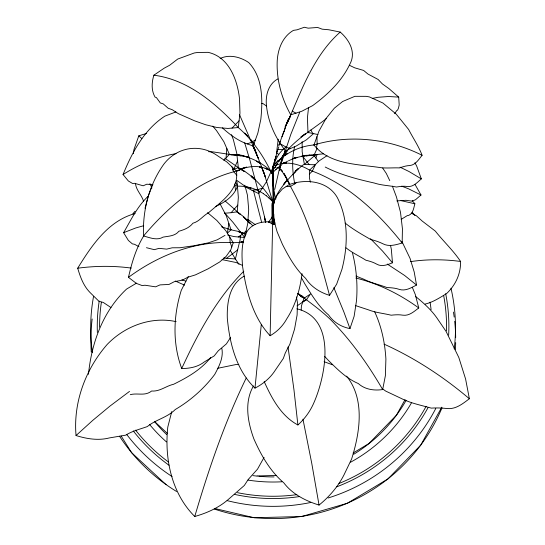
<?xml version="1.0" encoding="UTF-8"?>
<svg xmlns="http://www.w3.org/2000/svg" width="545" height="545" viewBox="0 0 545 545"><rect width="100%" height="100%" fill="white"/><g stroke="black" fill="none" stroke-linecap="round" stroke-linejoin="round"><path stroke-width="0.82" d="M272.364 224.206L272.153 204.641L272.193 224.063M272.684 222.142L270.129 335.727C277.241 331.66 282.971 325.828 286.854 318.682C295.567 305.234 300.036 289.422 302.032 273.644M223.845 160.319L226.066 157.975L226.822 148.492L223.866 141.727L216.535 130.616L212.761 126.127M272.684 222.074L272.882 205.744M345.108 223.048C353.031 229.445 361.853 234.411 370.62 239.446C374.946 240.515 379.122 241.891 383.06 243.853C389.205 247.014 395.99 244.794 402.162 242.988L402.435 228.771L400.5 212.312L396.453 196.97L392.393 186.165M310.425 182.146L309.437 178.079L309.608 170.176C299.621 164.113 285.934 160.387 275.211 165.666M272.527 172.629L272.473 173.235L272.568 172.745M272.459 202.985L272.084 203.224M271.846 172.493C270.96 173.474 273.583 172.159 270.395 171.001M301.174 310.091L301.426 305.936L304.035 298.326M225.003 200.853L237.273 211.644L238.342 197.419L237.232 183.392L236.544 180.388M275.211 170.169L278.039 167.717M276.935 167.335L279.456 168.657L282.16 171.484L286.466 178.297L289.429 184.428L282.412 188.992L277.194 194.994L273.972 201.82L272.861 210.145L273.917 220.262L277.105 231.761L282.433 244.33C288.68 256.545 295.41 268.883 305.588 278.318C311.086 286.827 319.922 292.427 329.521 295.356L336.64 284.197L341.926 269.359C348.01 245.904 348.643 219.512 337.3 197.535C327.831 180.92 306.195 178.562 289.565 184.455M272.759 224.601L272.589 203.374L272.132 203.367L273.604 202.931L272.602 203.217L272.391 204.729L272.616 224.07M296.371 296.943L297.447 302.604L297.1 315.003L294.552 329.112L289.899 344.113L285.273 353.031L283.332 358.433L275.116 370.464C270.177 378.107 263.099 383.946 254.985 388.129L261.293 324.534M275.893 198.966C272.411 187.65 272.112 175.66 273.958 164.031L272.057 172.302M240.509 235.542L240.113 239.725L235.433 258.814M311.917 154.984L302.162 156.217L306.017 155.339L313.886 155.182L318.198 161.272M238.301 127.462L239.97 113.067L239.5 98.727C237.402 79.781 228.982 56.966 208.136 52.347L197.665 52.456L194.272 52.974L177.725 59.051L169.59 65.291L164.27 68.125L153.867 75.203C151.646 82.39 151.176 90.429 155.073 97.126L156.449 97.603L160.298 102.93L163.241 103.884L168.201 108.271L172.186 109.688L178.351 113.646L194.572 120.813L205.663 124.744L216.93 127.503L227.939 128.443L238.138 127.564M273.828 202.958L272.97 167.179L274.142 203.047M308.524 107.665L307.435 117.7L307.986 132.844L308.293 132.612M272.623 222.074C263.078 220.977 252.015 223.048 246.796 231.986C241.149 242.416 241.714 254.801 242.545 266.287L242.593 266.546C246.265 291.132 252.71 317.122 270.129 335.727M88.481 374.333C91.505 342.894 103.08 311.018 126.556 289.088L136.529 283.134M317.231 148.172L313.968 155.311L313.94 154.862L312.769 154.944L313.15 155.107M411.38 213.231L416.353 215.738L422.164 221.032L435.339 231.121C443.487 241.435 453.222 250.428 460.6 261.45C460.791 273.931 455.518 285.199 446.607 293.557C439.781 297.699 433.084 302.196 425.155 304.076M133.389 153.69L133.975 149.5L138.798 135.841L146.523 133.409M294.572 146.734C291.732 158.997 292.29 171.804 294.804 184.067M276.996 152.893L277.207 151.633M316.434 147.893L317.129 143.955L316.972 136.625L318.975 131.113L325.862 118.721L334.323 108.21L342.655 101.499L354.836 96.329L366.192 96.342L369.415 96.921L382.897 103.019L396.276 114.191L408.634 129.472C413.056 138.117 418.642 146.121 422.096 155.291C418.703 159.419 415.556 165.033 409.636 165.557C406.168 165.66 402.857 166.77 399.526 167.915C392.38 167.588 385.199 168.616 378.053 167.267C355.919 164.14 329.044 164.004 313.968 145.018M272.868 199.477L273.801 194.415M324.731 356.491L328.655 360.674C337.546 369.442 346.62 378.611 358.31 383.544C364.878 389.512 374.108 390.84 382.672 389.566L385.383 375.682L385.901 359.087C384.947 342.819 381.589 326.591 374.653 311.788M287.61 161.218L286.575 161.47M244.705 237.395L247.75 223.545L248.684 209.43L247.471 195.301L244.855 185.205M219.982 203.714L226.427 216.113L228.846 223.43L227.367 233.185L230.896 229.888M274.115 162.948L276.165 156.149M274.741 189.394L279.047 170.415L285.396 150.774M233.226 242.832L230.787 249.821L226.195 256.327L219.696 261.961L208.17 268.801L195.423 274.878L187.923 277.207L182.316 280.157L174.305 281.683L168.998 284.449L160.032 284.892L155.57 286.834L145.024 285.233L142.068 285.546L136.4 283.407L128.47 277.357C131.747 262.901 135.971 248.357 143.88 235.658M171.757 411.577L167.792 427.082C164.338 458.699 171.627 493.436 194.756 516.496C207.318 512.934 219.315 507.504 229.064 498.791L244.317 485.486L248.166 479.552L257.512 469.15L264.08 457.35M145.011 208.333L148.438 195.464L150.297 190.879M412.204 200.601L414.874 203.769C413.682 207.958 413.239 213.422 408.695 215.411L407.387 215.554L401.181 219.376M194.756 516.496C208.667 469.231 224.629 422.355 246.231 377.992M285.43 150.658L290.785 134.465L299.723 112.284M273.876 165.326C275.845 157.709 280.055 151.278 286.445 146.721M285.41 127.353L283.931 132.013C284.626 127.925 290.226 116.133 290.669 115.002M253.255 145.842L257.86 133.062L260.823 119.335C262.806 100.096 262.997 77.54 248.711 62.566C240.658 57.048 229.391 53.969 220.153 58.519M315.916 158.105L317.088 154.508L323.628 153.799M150.917 189.353L152.471 184.632M294.634 158.139L296.971 157.56L292.726 158.541M272.091 204.634L274.04 200.724M301.29 277.534L304.928 284.027C311.747 295.097 318.607 306.488 328.621 315.003C333.547 322.272 341.354 326.973 349.965 328.594L354.121 316.311L356.512 300.67C357.765 284.47 356.41 268.099 352.336 252.376M277.18 151.612L278.836 146.789M275.504 157.573L275.77 156.851M314.029 144.834L316.972 136.625M280.253 141.455L278.822 145.42L283.673 131.897L282.242 136.727L281.901 136.577M272.302 172.227C272.5 173.378 270.926 172.336 272.023 172.908M288.823 118.783L287.263 123.041L290.199 116.943L290.478 115.39L289.061 118.905M340.216 32.08C315.657 53.737 303.34 85.442 290.757 114.852L301.875 111.207L312.687 105.601C327.709 94.51 341.953 81.13 349.965 63.942C356.335 52.252 349.216 39.853 340.216 32.08L328.839 29.764L322.163 29.171L317.653 27.461L308.17 28.17L304.376 27.25L297.059 29.818L293.448 30.363C282.821 36.467 278.039 48.553 277.248 60.393C276.281 79.413 281.499 98.311 290.757 114.852M231.482 134.663L233.389 139.738L236.762 153.288L237.593 160.904L233.716 169.488L232.442 169.979M152.975 184.707L146.796 184.203L143.172 185.804L134.663 183.324L132.578 183.495L128.341 180.967L123.054 174.516C132.183 152.219 144.132 129.703 164.815 116.167L175.899 111.95M327.027 155.686L319.261 160.795L315.432 164.508L312.435 171.014L309.533 173.923M253.473 385.949C243.99 402.285 247.75 422.443 254.004 439.229L254.161 439.522C261.293 455.586 270.279 471.316 283.822 482.856C292.433 494.254 305.67 500.896 319.05 505.079C329.35 496.713 337.982 486.658 344.004 474.858L351.62 458.999C359.877 432.703 365.245 399.356 346.593 376.105M230.494 337.593L226.366 343.909L218.272 350.796L214.205 355.905L204.212 361.996C197.855 366.949 189.762 368.549 181.723 368.502C197.855 333.554 216.454 298.762 243.799 271.206M215.329 206.609C224.663 202.495 234.009 196.255 237.511 186.172C246.667 185.859 255.843 188.577 263.439 193.673M278.624 162.083L280.123 159.835M281.636 157.839L282.76 155.557M138.934 246.667L134.465 244.255L132.381 243.894L128.361 240.427L123.599 232.681C130.861 220.166 137.204 206.725 147.818 196.568M273.215 214.873L271.226 218.552L268.426 222.21M405.078 399.594L396.406 415.222L368.999 443.487L353.112 453.018M441.797 407.176L420.733 445.129L387.965 478.919L347.383 503.267L301.753 516.51L254.188 517.75L214.526 508.451M274.68 160.414L275.327 159.256M274.067 200.485L276.404 196.343M244.685 142.885L249.883 160.019L258.841 193.529L266.389 181.867L272.296 168.964L276.281 155.114L278.216 139.22M276.363 196.309C280.968 184.305 304.185 162.696 304.362 164.481M110.969 307.53L103.284 302.448L98.917 301.262L89.993 292.461C83.487 285.859 80.285 277.01 77.71 268.208C91.505 245.781 108.203 220.732 135.16 213.531M394.662 113.646L396.76 110.581L397.55 110.158L398.402 108.305L399.199 105.028L398.702 97.119L388.844 88.528L382.413 83.944L378.114 79.475L367.957 74.045L363.617 70.434L354.72 67.825L349.87 65.495M284.728 153.792L287.787 150.222L282.262 156.49M210.656 357.493C201.153 369.735 187.269 377.522 173.596 384.28C166.034 385.915 159.842 391.719 151.639 391.017C144.909 396.447 137.565 392.652 130.262 394.682M188.291 276.56L181.281 290.328C173.324 315.521 172.383 343.548 181.723 368.502M276.758 164.542L277.718 163.33L274.101 168.657M237.804 205.084L231.141 212.7L224.54 213.238M239.078 120.806L232.047 128.102M236.428 171.212C239.337 190.041 220.732 201.984 208.483 212.816C202.91 215.731 199.341 221.57 192.923 223.205C189.401 227.769 184.23 229.724 178.883 231.257C175.095 236.108 168.582 236.128 163.078 237.109C157.008 240.829 149.746 237.634 143.553 235.971C168.037 206.984 198.693 180.313 236.367 171.123M275.518 169.761L276.301 168.916M226.066 157.975L229.336 154.473M264.182 381.534C271.71 398.252 281.063 415.998 297.897 424.971C305.009 418.608 310.514 410.855 314.179 402.094C325.93 374.844 336.742 318.396 296.95 308.831M274.816 170.537L272.48 172.881M292.542 174.754L295.438 171.839M288.305 149.167C299.253 137.204 313.6 128.593 326.394 118.585M304.444 164.399L315.732 154.698M309.655 170.081L315.432 164.508M275.327 163.745L278.216 161.02M266.267 195.73L263.412 193.707M221.856 348.466C223.654 357.704 218.988 366.533 214.716 374.429C204.109 388.571 190.484 400.575 175.279 409.506C167.342 417.572 155.89 419.521 147.32 426.572C139.983 429.201 132.36 430.931 125.738 435.162L109.32 437.935C98.298 440.755 86.859 438.916 76.041 435.53L92.705 420.42L109.886 406.148L129.519 391.405M246.122 230.991L242.389 234.268L238.26 236.966L234.03 236.591L227.694 235.024M277.991 167.526L281.527 165.006M414.929 162.744L416.727 166.191L421.333 178.883C417.32 182.377 413.137 187.289 407.224 186.506C403.634 185.899 400.044 186.465 396.413 187.03C389.089 185.491 381.52 185.423 374.313 183.031C357.527 179.257 340.543 174.904 325.222 167.042M415.045 184.462L421.006 195.015L415.501 199.756L411.945 201.139L405.984 200.301L396.801 200.887M284.252 162.975L285.137 162.226L282.378 164.052M278.148 160.904C287.876 151.973 300.615 146.026 313.927 144.97M237.613 249.964L226.597 258.296L223.695 258.037M313.743 133.464L306.447 139.799L296.194 146.04L285.478 150.74M297.086 305.868L306.869 299.225M412.279 287.235L415.31 294.566L418.764 307.959C414.077 311.44 409.145 316.148 402.796 315.173C398.954 314.506 395.077 314.785 391.147 315.208C383.557 313.327 375.682 312.707 368.304 309.798L355.687 305.656M272.459 202.897L273.467 202.181L272.65 168.323L273.324 210.207M277.902 78.909C268.794 83.739 265.633 94.299 266.335 104.136C267.684 121.208 275 137.258 285.369 150.727M415.603 296.5C424.037 303.327 432.076 310.534 438.078 319.683L446.11 331.469L458.829 357.52L465.594 379.007L469.374 398.742C462.841 403.627 455.893 409.438 447.166 408.546C441.947 407.98 436.647 407.735 431.313 408.13C421.101 405.235 410.596 403.239 401.031 398.341L385.724 391.099L383.237 389.341M269.932 170.217C259.032 160.312 244.303 154.324 229.438 154.392M128.47 277.357C158.466 255.183 195.444 240.529 233.178 242.654L225.807 230.712L216.903 220.514L207.563 212.639M304.096 298.238L310.486 293.987L306.44 299.723L302.816 301.93M296.167 182.882L290.642 186.39L286.125 186.635M256.804 154.092L253.609 146.53L263.889 172.622L271.751 198.38M255.38 139.983L251.674 142.225L247.198 143.894C237.804 140.658 229.697 134.506 222.421 127.884M273.154 202.549L273.317 224.513M123.054 174.516C139.207 164.317 157.192 156.817 176.069 153.642M244.289 276.117C229.316 284.115 226.795 303.095 227.326 318.437L227.36 318.702C229.69 343.629 236.414 370.239 254.985 388.129M224.976 235.386L217.23 239.82L208.054 242.92L193.972 245.754L179.945 247.75L172.206 247.798L166.695 249.12L159.106 248.357L154.249 249.665L146.462 247.696M308.014 132.149L307.612 132.367L317.967 134.561M288.428 160.843L294.695 158.016M401.992 241.626L410.038 258.364L414.207 271.969L416.523 285.049C411.189 287.76 405.351 291.459 399.151 289.347C395.227 288.005 391.126 287.726 386.957 287.549C379.313 284.599 371.206 282.998 363.835 279.231L355.871 276.056M236.462 171.103C246.061 166.409 257.867 164.474 267.786 169.366L265.136 168.248M284.224 162.907L286.111 162.097M233.716 169.488L238.213 167.594M273.624 167.805L274.66 167.383M123.599 232.681L135.814 227.939L143.71 225.712M217.373 368.359L235.631 364.612L238.812 364.516M390.493 245.339L391.33 249.235L392.489 262.792C387.502 264.741 381.793 267.145 376.697 264.134C373.352 262.247 369.708 261.144 365.933 260.244C359.339 256.027 352.131 252.812 345.993 247.811M314.036 144.936C349.631 134.206 389.041 138.559 422.096 155.291M262.377 188.182L257.819 189.626L252.069 190.321L247.634 188.093L237.13 180.593M294.668 158.036L306.017 155.339M317.088 154.508C312.271 156.374 307.114 154.664 302.134 156.081L309.935 155.196L306.017 155.645M372.221 98.441L378.06 97.283L388.585 96.506L398.702 97.119M272.602 203.217L273.672 203.04M410.385 261.641C427.001 259.161 443.95 259.243 460.6 261.45M231.141 212.7L237.17 211.794M304.437 164.481L314.69 164.754M233.301 242.736L243.186 242.178M77.71 268.208C95.464 265.844 113.537 265.66 131.297 268.099M274.912 223.886L272.663 224.104L268.699 222.019M272.2 203.319L272.595 203.292M274.66 167.233L275.763 167.179M257.111 475.962L276.581 475.458M243.111 241.83L240.863 241.776L243.159 241.973M208.599 151.701L212.788 151.857L229.329 154.371M226.597 258.296L235.263 258.957M238.26 236.966L244.535 237.47M272.657 204.797L273.27 224.254M401.066 200.662L414.874 203.769M153.867 75.203C187.936 79.529 215.582 103.271 238.199 127.476M222.047 259.618L236.476 262.601L242.341 265.347M231.005 229.82L238.908 231.557L245.843 234.016M176.137 321.632C150.999 316.168 124.757 326.183 107.174 344.454L106.943 344.726C85.429 369.476 73.146 402.605 76.041 435.53M261.702 103.386L263.283 103.754L266.709 106.234M234.704 184.006L234.725 185.504L237.429 186.138M272.779 222.156L274.98 222.769M355.831 278.045C378.591 283.577 399.846 294.245 418.764 307.959M221.59 226.822L230.896 229.779M309.703 170.149C347.438 183.59 377.637 212.134 402.162 242.988M290.478 148.608L286.445 147.307L280.791 144.091M324.111 361.717L332.511 364.782M247.198 143.894L253.057 145.958M181.873 279.769L185.879 281.2M401.726 186.165L408.525 188.802L421.006 195.015M245.815 234.336L238.88 231.87L245.815 234.309M265.183 168.33L267.942 169.434M384.048 344.188L385.615 344.835C415.93 358.712 443.971 377.215 469.374 398.742M184.598 285.151L175.279 281.016M400.064 167.165L409.029 171.532L421.333 178.883M252.069 190.321L258.671 193.591M267.861 169.515L270.477 170.919M238.328 167.567C253.336 175.49 264.925 188.672 273.617 203.026M292.249 111.105L295.996 113.224M387.263 264.059L404.642 275.491L416.523 285.049M276.553 153.016L278.529 154.201M255.23 224.629L247.757 219.383M224.744 158.173L238.24 167.492M237.32 211.794L243.833 216.917L252.88 225.828M298.224 293.448C311.079 303.599 324.834 312.741 335.795 325.133C354.032 344.556 369.312 366.56 382.672 389.566M297.992 293.701L302.816 297.631L300.929 295.901M300.901 295.976L298.02 293.701L302.713 297.441L298.06 293.578M266.239 195.757L268.992 197.985M271.471 200.526L272.2 201.153M238.288 127.571C252.839 140.099 263.712 156.388 271.928 173.61M138.798 135.841L141.823 138.539M269.898 170.244L272.057 172.2M370.505 238.73L382.583 251.102L392.489 262.792M154.576 421.523L167.472 433.493M166.102 484.696L131.59 452.663L121.201 436.061M268.93 198.033L271.539 200.478M143.553 235.971C142.395 210.724 149.023 184.891 163.8 164.229L163.95 164.025C176.839 147.368 198.68 143.342 216.379 154.964L226.87 161.974L236.394 171.035M272.473 201.65L273.931 203.176M309.219 164.665L303.034 156.756L302.162 151.653L302.148 141.639M308.157 132.687L307.884 132.217M236.728 175.129L233.662 171.668L231.952 166.872M224.656 212.897L233.028 222.38L244.61 237.395M271.601 172.813L271.703 172.99M289.402 184.517C308.94 218.831 319.363 257.444 329.521 295.356M382.685 168.098L386.303 173.453L389.77 180.64M235.392 258.957L238.983 264.325M230.256 250.448L235.297 258.793M310.861 129.976L312.735 133.484M235.713 182.439L237.477 186.063M253.187 146.033L254.999 149.964M239.493 114.661L253.132 145.903M143.56 201.221C141.618 194.851 136.114 190.246 135.46 183.42M149.909 183.57L151.912 187.977M226.822 148.492L229.397 154.303M333.847 287.651L343.847 311.89L349.965 328.594M231.782 247.021L230.194 242.471L229.772 237.136M228.846 223.43L230.971 229.718M273.127 203.666L273.004 203.224M253.336 190.144L261.634 222.299M258.807 193.686L265.817 222.067M265.579 222.135L264.4 217.026L265.49 222.183M302.959 419.173L311.74 463.25L319.05 505.079M234.725 185.504L235.638 190.021M272.786 204.028L272.841 204.872M303.034 156.756L304.376 164.331M288.033 346.961L293.98 389.961L297.897 424.971M237.593 160.904L238.322 167.458M274.666 221.72L274.734 224.268M274.217 219.124L274.346 224.227M274.551 221.658L274.605 224.199M273.399 213.606L273.644 224.669M274.551 221.754L274.605 224.302M273.685 213.912L273.897 224.186L273.685 214.015M273.229 224.37L272.875 204.818L273.113 224.172M455.675 342.594A182.411 178.494 -0.9 0 1 455.436 349.399M442.002 407.824A182.411 178.494 -0.9 0 1 214.233 509.01M176.58 491.501A182.411 178.494 -0.9 0 1 119.546 436.259M91.274 352.084A182.411 178.494 -0.9 0 1 92.16 318.995M453.454 312.087A182.411 178.494 -0.9 0 1 454.189 317.095M454.694 321.298A182.411 178.494 -0.9 0 1 455.675 337.471M411.455 402.891A158.936 155.523 -0.9 0 1 350.551 462.235M281.881 481.78A158.936 155.523 -0.9 0 1 248.043 480.097M166.45 441.913A158.936 155.523 -0.9 0 1 149.528 424.426M430.053 302.107A158.936 155.523 -0.9 0 1 431.075 309.628M450.974 288.223A182.411 178.494 -0.9 0 1 454.21 348.943M435.768 408.498A182.411 178.494 -0.9 0 1 328.131 497.987M310.752 502.476A182.411 178.494 -0.9 0 1 227.136 500.617M172.091 476.555A182.411 178.494 -0.9 0 1 126.624 434.351M92.412 352.52A182.411 178.494 -0.9 0 1 93.495 296.698M132.837 213.81A182.411 178.494 -0.9 0 1 135.051 211.256M277.786 149.412A182.411 178.494 -0.9 0 1 282.903 149.609M412.183 212.278A182.411 178.494 -0.9 0 1 414.881 215.459M406.1 400.418A152.334 149.058 -0.9 0 1 353.739 454.251M274.053 476.909A152.334 149.058 -0.9 0 1 258.8 476.262M257.124 476.105A152.334 149.058 -0.9 0 1 252.948 475.615M166.668 434.576A152.334 149.058 -0.9 0 1 154.678 421.707M427.961 407.783A175.81 172.029 -0.9 0 1 336.715 486.821M299.696 496.536A175.81 172.029 -0.9 0 1 234.486 494.369M169.011 465.239A175.81 172.029 -0.9 0 1 133.273 430.925M97.357 332.361A175.81 172.029 -0.9 0 1 99.21 301.051M445.674 293.701A175.81 172.029 -0.9 0 1 448.651 335.141M426.122 406.325A173.487 169.754 -0.9 0 1 338.983 483.483M296.861 494.642A173.487 169.754 -0.9 0 1 237.477 492.673M168.33 461.901A173.487 169.754 -0.9 0 1 135.582 430.128M99.585 327.225A173.487 169.754 -0.9 0 1 101.384 302.216M443.705 295.778A173.487 169.754 -0.9 0 1 446.491 330.829M272.5 215.704L272.48 218.743L272.534 213.02L272.5 215.704M272.616 207.032L272.657 208.715L272.616 207.032M281.206 158.466L278.209 161.177L281.206 158.466M272.725 166.498L278.154 160.68L272.725 166.498M273.079 205.84L272.943 207.134L273.079 205.84M272.371 204.13L272.793 202.25L272.371 204.13M244.753 171.62L238.206 167.853L244.753 171.62M280.396 166.075L279.353 170.503L280.396 166.075M281.172 161.797L279.966 165.946L282.48 157.846L281.172 161.797M286.602 162.812L283.604 162.989L286.602 162.812M285.103 150.754L283.931 154.242L285.103 150.754M254.501 178.712L251.334 176.015L254.501 178.712M251.218 176.369L254.338 179.203L251.218 176.369M286.888 122.789L285.083 127.148L288.659 118.653L286.888 122.789M271.587 199.3L273.168 201.936L271.587 199.3M240.434 214.403L237.102 212.005L240.434 214.403M304.294 298.067L301.337 295.472L304.294 298.067M286.425 180.811L283.686 184.346L286.425 180.811M253.888 143.485L250.898 139.82L253.888 143.485M243.744 217.087L250.087 223.273L243.744 217.087M247.852 136.352L244.698 133.15L247.852 136.352M298.074 168.773L295.104 171.443L298.074 168.773M263.705 172.731L261.941 167.915L263.705 172.731M304.519 134.315L300.949 136.965L305.779 133.641L304.519 134.315M287.658 153.336L284.327 155.563L287.658 153.336M265.579 177.622L263.828 172.683L265.579 177.622M238.431 170.483L237.402 170.98L240.032 169.767L238.431 170.483M243.138 168.092C230.903 172.22 255.373 164.501 243.138 168.092M302.795 155.734L302.189 155.89L302.795 155.734M309.901 155.441L305.983 155.816L311.066 155.516L309.901 155.441M233.437 154.739L230.712 154.753L241.374 155.884L233.437 154.739M247.764 187.255L244.405 186.758L251.075 188.141L247.764 187.255M241.374 155.27L237.416 154.657L249.133 157.437L241.374 155.27M262.567 167.676L259.549 167.029L262.567 167.676M281.104 169.781L282.433 171.423L281.104 169.781M260.115 163.207L256.531 161.218L260.115 163.207M285.314 175.606L283.843 173.358L289.674 184.292L285.314 175.606M254.808 150.059L252.996 146.244L258.391 158.622L254.808 150.059M273.467 202.181L273.549 207.229L273.454 202.147"/></g></svg>
